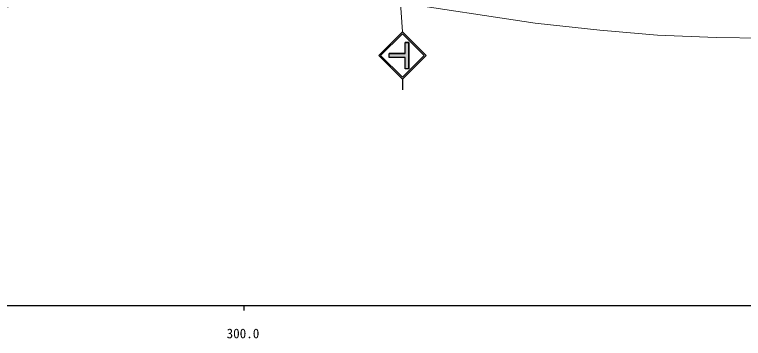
# Model space of a CAD drawing. Units: millimetres at full size, sheet at 1:1000; details may follow other scales. Extents: x 40000 to 680000, y 20000 to 380000.
# Drawn here: x 324326 to 463206, y 198715 to 260381 of the extents above; entities that cross this region are included whole.
import ezdxf
from ezdxf.enums import TextEntityAlignment as Align

# ---------------------------------------------------------------- set-up
doc = ezdxf.new("R2010")
doc.units = ezdxf.units.MM
doc.header["$LTSCALE"] = 1000
for name, color, linetype, lineweight in [('M-STR-HTXT', 7, 'Continuous', 13), ('M-STR-STRC', 7, 'Continuous', 25), ('M-TTL-BAND', 7, 'Continuous', 25)]:
    doc.layers.add(name, color=color, linetype=linetype, lineweight=lineweight)
doc.styles.add('ＭＳ ゴシック', font='')
doc.styles.get('ＭＳ ゴシック').set_extended_font_data('MS Gothic')

msp = doc.modelspace()

# ---------------------------------------------------------------- hatches: boundary and pattern name
at = {"layer": 'M-STR-STRC'}
msp.add_hatch(color=256, dxfattribs=at).paths.add_polyline_path([(398722, 252205), (398722, 250080), (399472, 250080), (399472, 255080), (398722, 255080), (398722, 252955), (395722, 252955), (395722, 252205)])

# ---------------------------------------------------------------- linework, layer by layer
at = {"layer": 'M-STR-HTXT'}
msp.add_line((396194, 289869), (398223, 257081), dxfattribs=at)
msp.add_lwpolyline([(313855, 260947), (338450, 263408), (350370, 264097), (357948, 264479), (363498, 264594), (369124, 264670), (372913, 264670), (385103, 263945), (396662, 262836), (423554, 258742), (435839, 257403), (446862, 256485), (457999, 255988), (466986, 255877), (473913, 255953), (489643, 256489), (516417, 258252), (545834, 260320), (574614, 262286)], dxfattribs=at)
at = {"layer": 'M-STR-STRC'}
for p, q in [((393723, 252581), (398223, 257081)), ((402723, 252581), (398223, 257081)), ((394076, 252581), (398223, 256727)), ((402369, 252581), (398223, 256727)), ((399472, 255080), (398722, 255080)), ((398722, 252955), (398722, 255080)), ((399472, 250080), (399472, 255080)), ((395722, 252205), (395722, 252955)), ((398722, 252955), (395722, 252955)), ((393723, 252581), (398223, 248080)), ((394076, 252581), (398223, 248434)), ((398722, 252205), (395722, 252205)), ((398223, 248434), (402369, 252581)), ((398223, 248081), (402723, 252581)), ((398722, 250080), (398722, 252205)), ((399472, 250080), (398722, 250080)), ((398223, 248080), (398223, 246080))]:
    msp.add_line(p, q, dxfattribs=at)
msp.add_lwpolyline([(395722, 252955), (398722, 252955), (398722, 255080), (399472, 255080), (399472, 250080), (398722, 250080), (398722, 252205), (395722, 252205)], close=True, dxfattribs=at)
at = {"layer": 'M-TTL-BAND'}
for p, q in [((40000, 205000), (579000, 205000)), ((368000, 205000), (368000, 204000))]:
    msp.add_line(p, q, dxfattribs=at)

# ---------------------------------------------------------------- texts
at = {"layer": 'M-TTL-BAND', "style": 'ＭＳ ゴシック'}
msp.add_text('300.0', height=1833, dxfattribs=at).set_placement((367844, 198195), align=Align.BOTTOM_CENTER)

doc.saveas('drawing.dxf')
